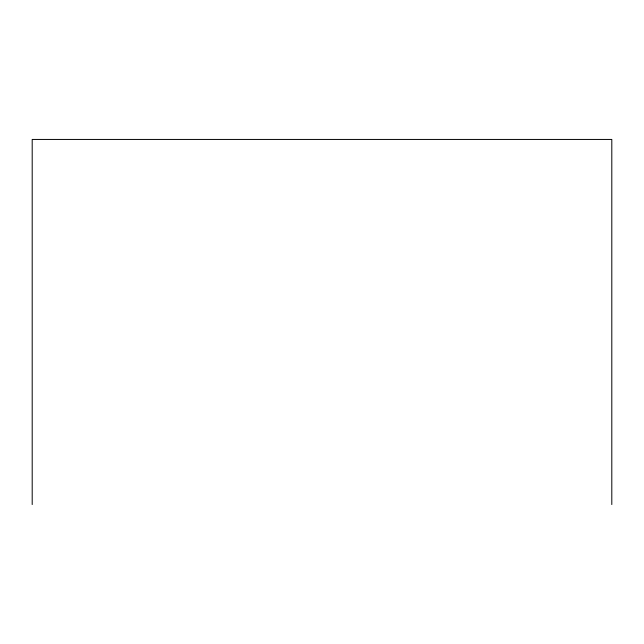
<?xml version="1.0" encoding="UTF-8"?>
<svg xmlns="http://www.w3.org/2000/svg" width="644" height="644" viewBox="0 0 644 644"><rect width="100%" height="100%" fill="white"/><g stroke="black" fill="none" stroke-linecap="round" stroke-linejoin="round"><path stroke-width="0.97" d="M611.8 504.558L611.8 139.442L32.2 139.442L32.2 504.558"/></g></svg>
